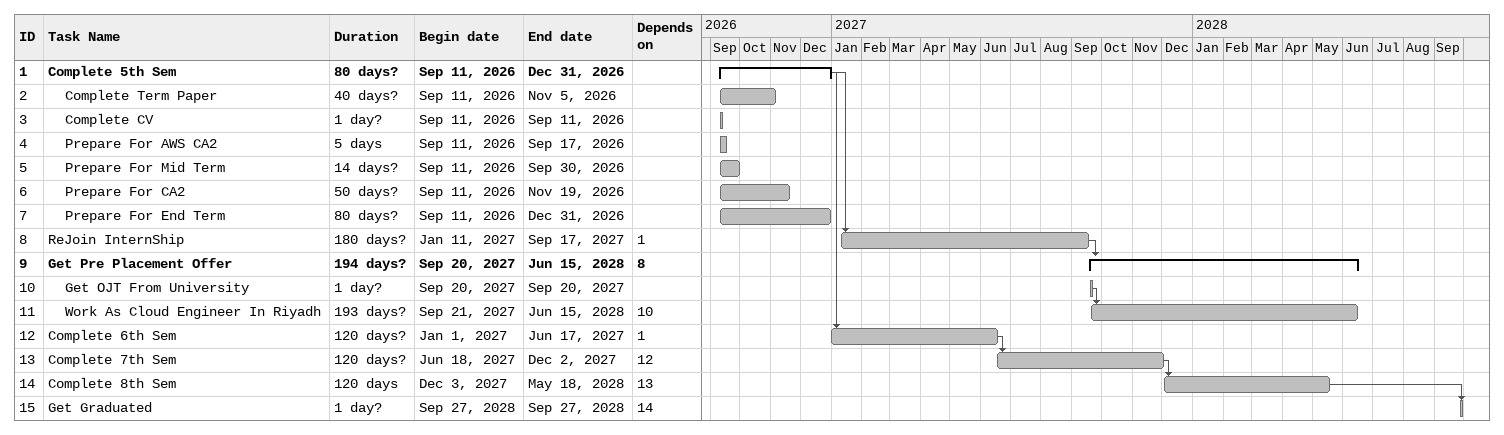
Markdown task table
| ID | Level | Task | Duration | Start | Finish | Predecessors |
|---|---|---|---|---|---|---|
| 1 | 1 | **Complete 5th Sem** | 80d? | 2026-09-11 | 2026-12-31 |  |
| 2 | 2 | Complete Term Paper | 40d? | 2026-09-11 | 2026-11-05 |  |
| 3 | 2 | Complete CV | 1d? | 2026-09-11 | 2026-09-11 |  |
| 4 | 2 | Prepare For AWS CA2 | 5d | 2026-09-11 | 2026-09-17 |  |
| 5 | 2 | Prepare For Mid Term | 14d? | 2026-09-11 | 2026-09-30 |  |
| 6 | 2 | Prepare For CA2 | 50d? | 2026-09-11 | 2026-11-19 |  |
| 7 | 2 | Prepare For End Term | 80d? | 2026-09-11 | 2026-12-31 |  |
| 8 | 1 | ReJoin InternShip | 180d? | 2027-01-11 | 2027-09-17 | 1 |
| 9 | 1 | **Get Pre Placement Offer** | 194d? | 2027-09-20 | 2028-06-15 | 8 |
| 10 | 2 | Get OJT From University | 1d? | 2027-09-20 | 2027-09-20 |  |
| 11 | 2 | Work As Cloud Engineer In Riyadh | 193d? | 2027-09-21 | 2028-06-15 | 10 |
| 12 | 1 | Complete 6th Sem | 120d? | 2027-01-01 | 2027-06-17 | 1 |
| 13 | 1 | Complete 7th Sem | 120d? | 2027-06-18 | 2027-12-02 | 12 |
| 14 | 1 | Complete 8th Sem | 120d | 2027-12-03 | 2028-05-18 | 13 |
| 15 | 1 | Get Graduated | 1d? | 2028-09-27 | 2028-09-27 | 14 |
